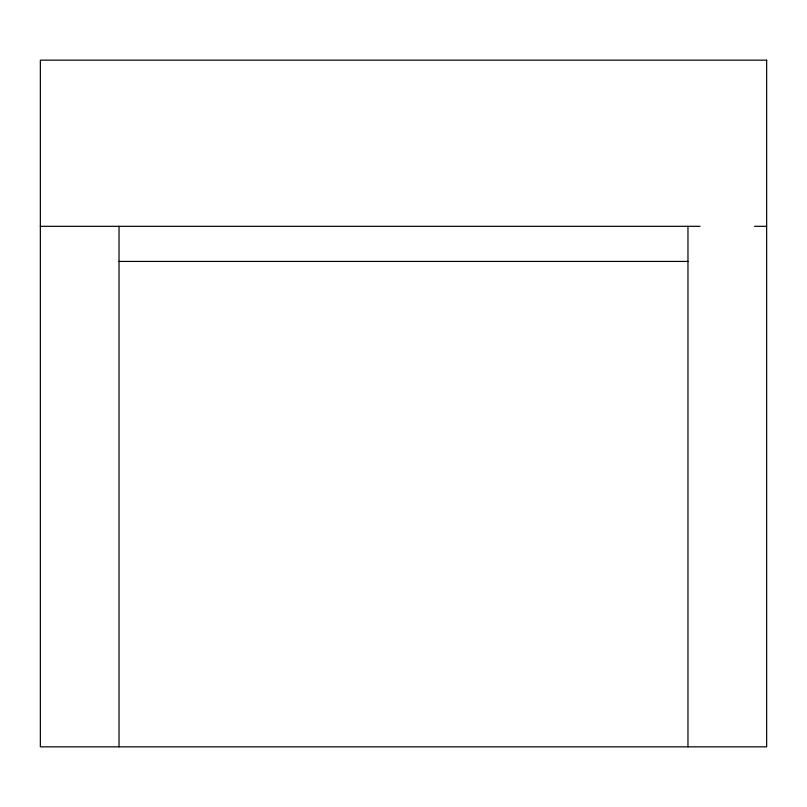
<?xml version="1.0" encoding="UTF-8"?>
<svg xmlns="http://www.w3.org/2000/svg" width="807" height="807" viewBox="0 0 807 807"><rect width="100%" height="100%" fill="white"/><g stroke="black" fill="none" stroke-linecap="round" stroke-linejoin="round"><path stroke-width="1.21" d="M40.35 226.323L700.072 226.323M754.545 226.323L766.65 226.323M119.032 261.428L687.967 261.428M687.967 226.323L687.967 746.838M119.032 226.323L119.032 746.838M766.65 60.162L40.35 60.162L40.35 746.838L766.65 746.838L766.65 60.162"/></g></svg>
